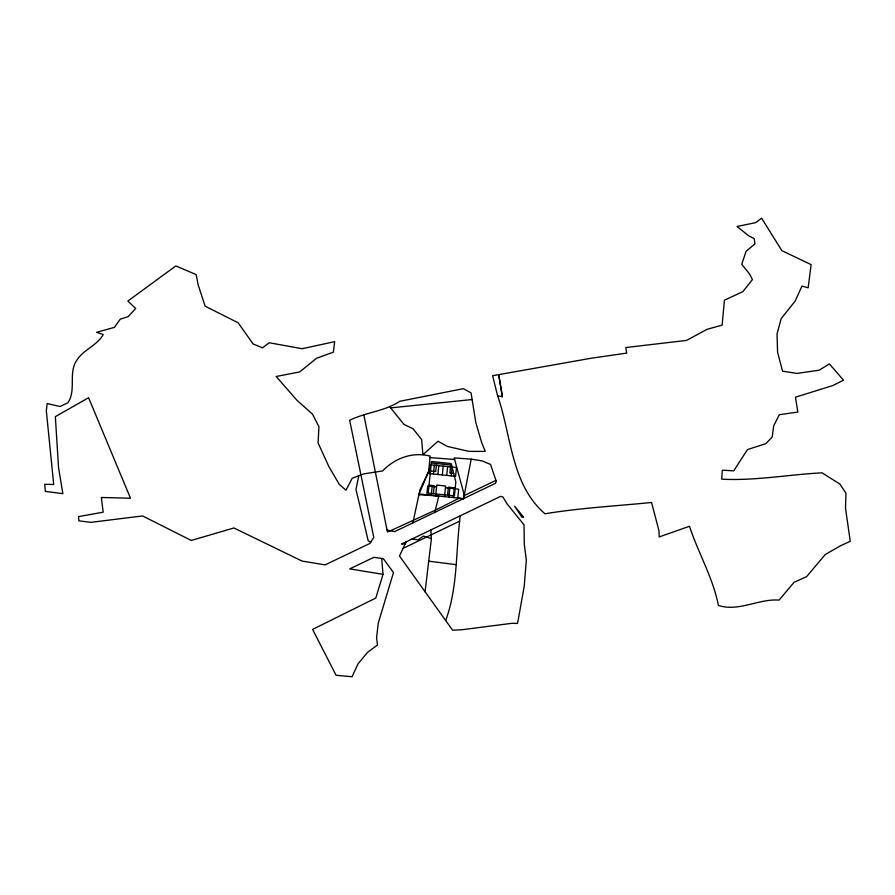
<?xml version="1.0" encoding="UTF-8"?>
<svg xmlns="http://www.w3.org/2000/svg" width="895" height="895" viewBox="0 0 895 895"><rect width="100%" height="100%" fill="white"/><g stroke="black" fill="none" stroke-linecap="round" stroke-linejoin="round"><path stroke-width="1.34" d="M460.086 516.146L459.638 521.147C455.812 554.341 457.446 588.731 445.676 620.548L452.613 630.225L461.954 629.744L511.895 623.312L517.545 623.446L524.168 586.605L526.35 560.169L524.302 544.54L524.022 524.839L506.984 503.773L502.968 497.027L500.697 496.333L401.531 544.059L405.245 543.701L406.117 541.878L399.483 555.974L445.676 620.548M363.84 414.832L387.043 530.019L394.628 531.63L495.327 483.389L496.322 481.476L490.527 464.427L482.058 460.869L471.195 459.146L463.554 498.627L419.095 493.973L428.683 471.374L430.171 456.103C412.886 451.494 394.729 458.184 382.635 470.927L363.639 473.914L352.171 478.277L345.985 490.203L339.261 484.385L328.912 466.675L318.072 442.924L318.944 426.725L312.534 414.184L296.905 400.244L276.186 376.493L299.691 371.94L316.573 358.257L333.41 352.16L334.674 341.666L302.118 348.714L269.261 342.763L262.537 347.842L253.072 343.937L238.204 322.838L205.123 306.168L198.198 284.99L196.139 274.586L175.812 265.949L127.862 301.056L135.682 308.473L128.164 316.629L120.299 319.146L114.415 327.369L96.626 332.28L103.216 334.506C97.421 345.246 84.13 349.263 77.283 359.566C67.707 372.398 76.724 389.806 67.897 402.761L60.133 406.52L47.144 403.567L46.327 410.883L53.722 484.475L44.75 484.318L45.321 491.377L62.885 493.671L58.555 467.761L55.345 416.645L88.594 397.716L130.491 498.224L101.336 497.475L103.182 512.186L78.514 516.616L78.917 520.856L90.809 522.356L142.585 515.945L191.273 540.457L233.908 527.972L302.107 561.087L325.142 564.868L369.937 543.422L373.797 537.358L349.665 420.292C365.842 412.248 384.57 411.353 399.808 401.284L463.319 388.676L471.038 392.871L475.748 422.295L481.476 442.018L485.258 451.404L468.879 451.371L447.489 446.46L438.013 441.235L422.887 454.75L421.69 439.613L413.076 428.794L403.936 424.398L389.582 406.509M426.814 494.778L427.743 485.94L436.581 486.858M431.233 495.248L432.162 486.399M433.448 474.026L434.377 465.176M433.404 493.682L434.243 485.683L429.029 485.135M436.559 463.509L435.72 471.531L430.517 470.994M435.652 495.707L436.76 485.09L445.609 486.019L444.502 496.624M437.879 474.484L438.796 465.646M442.298 474.943L443.215 466.105M446.717 475.413L447.645 466.563M447.556 495.159L448.395 487.16L455.231 487.876M450.711 464.986L449.872 473.007L453.698 473.41M448.921 497.094L449.838 488.245M451.136 475.871L452.064 467.033M453.34 497.553L454.268 488.715M457.759 498.012L458.687 489.173L445.419 487.786M430.853 530.064L431.39 538.678L425.058 591.908M358.75 475.771L355.975 489.453L368.248 540.882L370.776 542.124M428.683 471.374L420.057 489.599L412.841 522.937M434.679 512.611L438.818 496.031L418.938 494.666M471.195 459.146L454.201 457.927L464.382 495.483L463.442 499.063L459.224 498.168L435.205 510.228L390.477 530.757L387.501 531.966L387.043 530.019M383.026 574.344L375.799 598.039L312.612 629.409L336.061 675.277L352.048 676.754L358.056 663.799L367.554 652.343L377.511 645.015L376.571 637.777L378.261 623.144L393.476 572.565L383.362 558.693L373.853 557.328L349.688 568.884L383.026 574.344L381.673 558.446M403.063 548.366L459.638 521.147M464.382 495.483L495.875 480.425M390.634 407.885L472.101 399.528M430.025 457.602L454.615 459.482M431.345 462.972L451.583 465.087M428.929 561.199L455.958 564.633M412.036 539.025L417.976 539.842L423.458 536.116L431.39 538.678M497.654 395.814C511.392 435.294 510.933 484.475 544.977 513.786C580.262 507.924 616.062 506.033 651.571 502.475L659 530.88L659.201 536.944L689.474 526.271C698.29 553.02 712.923 577.667 718.416 605.423C738.643 612.068 758.412 598.576 779.086 600.097L794.111 582.276L806.585 576.682L825.302 554.475L840.92 545.581L850.25 541.307L845.495 508.069L845.965 493.257L839.89 484.072L822.057 472.84C788.596 474.54 755.29 480.939 721.717 479.172L722.299 470.166L733.755 470.859L747.437 449.581L765.751 443.707L772.161 437.084L773.694 425.819L779.332 414.698L797.825 412.08L795.465 397.179L832.876 385.544L843.482 380.14L829.408 363.918L819.104 370.217L796.785 373.428L782.554 371.145L777.587 352.317L777.039 333.924L781.156 318.654L795.14 301.123L801.942 286.098L808.151 287.798L811.127 264.629L781.838 250.645L761.667 218.246L755.514 222.676L737.032 226.48L748.69 235.832L754.228 238.607L754.921 243.899L746.027 251.372L741.742 264.293L749.686 274.138L752.415 279.632L742.872 291.613L724.424 300.217L722.131 325.109L707.151 329.293L686.51 340.413L625.762 347.54L626.735 353.122L591.953 358.101L492.619 375.71L497.609 395.825L502.431 396.742L498.694 374.625L502.386 396.753M429.958 464.718L429.029 473.556L455.555 476.33L456.484 467.492L429.958 464.718M431.502 461.507L428.202 493.134L454.392 495.875L455.846 481.935L451.203 463.565L431.502 461.507M523.474 516.986L521.908 517.232L514.647 506.134L523.474 516.986"/></g></svg>
